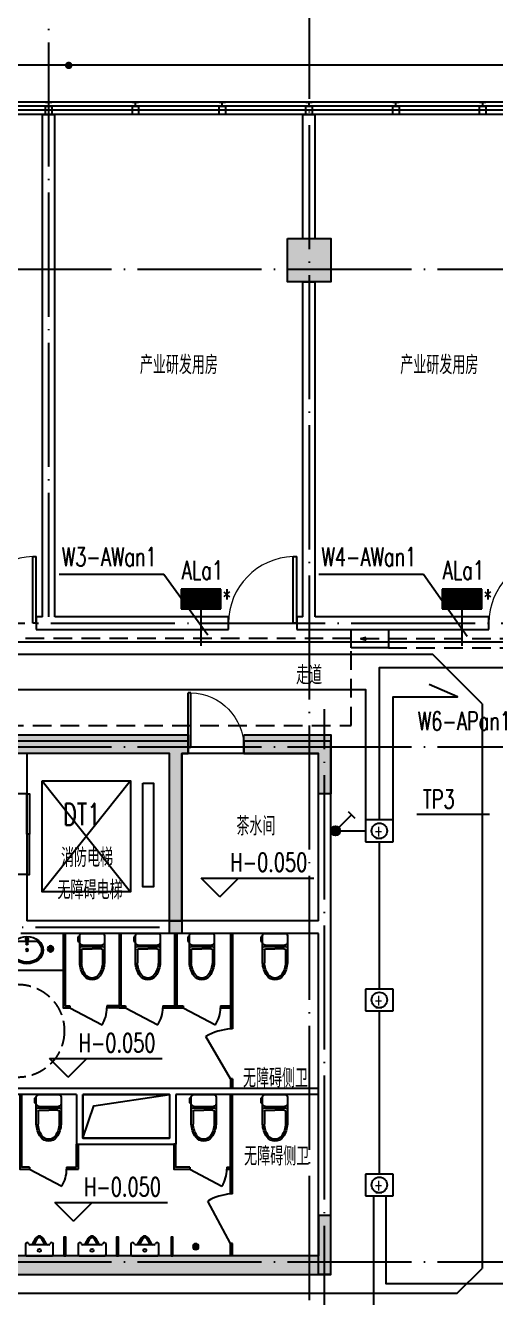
# Model space of a CAD drawing. Extents: x 1980812 to 2226895, y -554123 to 281606.
# Drawn here: x 2015392 to 2022974, y -379909 to -359403 of the extents above; entities that cross this region are included whole.
import ezdxf
from ezdxf.enums import TextEntityAlignment as Align

# ---------------------------------------------------------------- set-up
doc = ezdxf.new("R2010")
doc.units = 0
doc.header["$LTSCALE"] = 1000
doc.header["$MEASUREMENT"] = 0
for name, pattern in [('CONTINOUS', [0]), ('DASH', [0.35, 0.25, -0.1]), ('DOTE', [2.42, 2, -0.2, 0.02, -0.2]), ('DQXX', [4.5, 3, -1.5])]:
    doc.linetypes.add(name, pattern=pattern)
for name, color, linetype in [('$TD_AUDIT_GENERATED_(158)', 8, 'Continuous'), ('$TD_AUDIT_GENERATED_(1F3)', 7, 'Continuous'), ('$TD_AUDIT_GENERATED_(1FCF)', 8, 'Continuous'), ('$TD_AUDIT_GENERATED_(210)', 8, 'Continuous'), ('$TD_AUDIT_GENERATED_(2762)', 8, 'Continuous'), ('$TD_AUDIT_GENERATED_(276D)', 8, 'Continuous'), ('$TD_AUDIT_GENERATED_(517)', 8, 'CONTINOUS'), ('$TD_AUDIT_GENERATED_(54A)', 8, 'Continuous'), ('1', 1, 'Continuous'), ('A-FLOR-PFIX', 8, 'Continuous'), ('A-FLOR-TPTN', 8, 'Continuous'), ('COLU', 8, 'Continuous'), ('COLU_HATCH', 8, 'Continuous'), ('CURTWALL', 8, 'Continuous'), ('DIM_ELEV', 8, 'Continuous'), ('DIM_SYMB', 8, 'Continuous'), ('dote', 8, 'DOTE'), ('DQ1', 1, 'Continuous'), ('DQ2', 2, 'Continuous'), ('DQ7', 7, 'Continuous'), ('DQK1', 1, 'Continuous'), ('DQK7', 7, 'Continuous'), ('DQqj', 1, 'Continuous'), ('DQX', 2, 'DQXX'), ('LINE', 8, 'Continuous'), ('PUB_TEXT', 8, 'Continuous'), ('WALL', 7, 'Continuous'), ('WINDOW', 8, 'Continuous')]:
    doc.layers.add(name, color=color, linetype=linetype)
doc.styles.add('_TCH_DIM', font='SIMPLEX', dxfattribs={"bigfont": 'GBCBIG'})
doc.styles.add('D8', font='txtw.shx', dxfattribs={"width": 0.7, "bigfont": 'hztxtw.shx'})
doc.styles.add('HZF', font='ROMANS2', dxfattribs={"width": 0.7, "bigfont": 'HZDF2'})

# ---------------------------------------------------------------- blocks, each defined once
blk = doc.blocks.new('$TD_AUDIT_GENERATED_(9F)')
at = {"layer": 'dote'}
for p, q in [((23300, 30469), (23300, -6248)), ((19100, 17700), (19100, 30123)), ((56411, 26000), (-8456, 26000)), ((56413, 23300), (-8454, 23300)), ((56413, 15600), (-8454, 15600)), ((56413, 7300), (-8454, 7300))]:
    blk.add_line(p, q, dxfattribs=at)
blk = doc.blocks.new('A-UR2')
for p, q in [((-61, 284), (-116, 188)), ((116, 188), (61, 284)), ((-225, 190), (-225, 30)), ((-195, 0), (195, 0)), ((-168, 190), (-171, 199)), ((154, 180), (-154, 180)), ((171, 199), (168, 190)), ((225, 30), (225, 190))]:
    blk.add_line(p, q)
at = {"color": 252}
for p, q in [((-39, 272), (-91, 180)), ((91, 180), (39, 272))]:
    blk.add_line(p, q, dxfattribs=at)
blk.add_circle((0, 90), 25, dxfattribs=at)
for centre, radius, start, end in [((-198, 190), 27.5, 18.9246, 180), ((0, 250), 70, 29.4871, 150.5129), ((198, 190), 27.5, 0, 161.0754), ((-195, 30), 30, 180, 270), ((-154, 195), 15, 198.9246, 270), ((-129, 195), 15, 270, 330.5129), ((129, 195), 15, 209.4871, 270), ((154, 195), 15, 270, 341.0754), ((195, 30), 30, 270, 0)]:
    blk.add_arc(centre, radius, start, end)
blk.add_arc((0, 250), 45, 29.4871, 150.5129, dxfattribs=at)
blk = doc.blocks.new('A-WC4')
for p, q in [((-200, 475), (-200, 40)), ((200, 40), (200, 475)), ((180, 220), (-180, 220)), ((-228, 57), (-228, 130)), ((-228, 130), (-210, 130)), ((-210, 57), (-228, 57)), ((-210, 130), (-210, 115)), ((-210, 115), (-200, 115)), ((-210, 72), (-210, 115)), ((-200, 72), (-210, 72)), ((-210, 72), (-210, 57)), ((-160, 190), (160, 190)), ((-160, 0), (160, 0))]:
    blk.add_line(p, q)
at = {"color": 251}
for p, q in [((-170, 270), (-170, 476)), ((170, 270), (170, 475)), ((-150, 250), (0, 250)), ((150, 250), (0, 250))]:
    blk.add_line(p, q, dxfattribs=at)
for centre, radius, start, end in [((189, 460), 389, 144.5404, 177.815), ((0, 590), 160, 90, 143.2005), ((0, 590), 160, 36.7995, 90), ((-189, 460), 389, 2.185, 35.4596), ((-180, 240), 20, 180, 270), ((180, 240), 20, 270, 0), ((-160, 150), 40, 90, 180), ((-160, 40), 40, 180, 270), ((160, 150), 40, 0, 90), ((160, 40), 40, 270, 0)]:
    blk.add_arc(centre, radius, start, end)
for centre, radius, start, end in [((189, 460), 359, 144.5982, 177.815), ((0, 590), 130, 90, 143.0508), ((0, 590), 130, 36.9492, 90), ((-189, 460), 359, 2.185, 35.4018), ((-150, 270), 20, 180, 270), ((150, 270), 20, 270, 0)]:
    blk.add_arc(centre, radius, start, end, dxfattribs=at)
blk = doc.blocks.new('A-SINK-4')
for p, q in [((-158, 126), (-13, 126)), ((-13, 78), (-13, 170)), ((13, 78), (-13, 78)), ((13, 170), (13, 78)), ((13, 126), (158, 126))]:
    blk.add_line(p, q)
blk.add_circle((0, 270), 20)
for centre, radius, start, end in [((0, 88), 19.5, 133.6408, 46.2627), ((0, 170), 13.5, 0, 180)]:
    blk.add_arc(centre, radius, start, end)
at = {"extrusion": (0, 0, -1)}
blk.add_ellipse((0, 270), major_axis=(260, 0), ratio=0.846154, dxfattribs=at)
blk.add_ellipse((0, 270), major_axis=(-235, 0), ratio=0.829787, start_param=2.310338, end_param=7.11444)
blk = doc.blocks.new('$DorLib2D$00000001')
for p, q in [((0.45, 0.975), (0.5, 0.975)), ((0.45, 0), (0.45, 0.975)), ((0.5, 0), (0.5, 0.975)), ((0.5, 0), (0.45, 0))]:
    blk.add_line(p, q)
at = {"lineweight": 13}
blk.add_arc((0.475, 0), 0.975, 91.4693, 180, dxfattribs=at)
blk = doc.blocks.new('$TwtSys$00000141')
for p, q in [((-94, 8), (-10, 92)), ((-94, 8), (-10, 92)), ((-87, -35), (35, 87)), ((-87, -35), (35, 87)), ((-66, -66), (66, 66)), ((-66, -66), (66, 66)), ((-32, -87), (88, 33)), ((-32, -87), (88, 33)), ((11, -92), (92, -11)), ((11, -92), (92, -11))]:
    blk.add_line(p, q)
blk.add_circle((0, 0), 94)
blk.add_circle((0, 0), 94)
blk = doc.blocks.new('$TD_AUDIT_GENERATED_(15B)')
at = {"layer": '$TD_AUDIT_GENERATED_(1F3)'}
blk.add_line((-8625, 5150), (-8625, 3850), dxfattribs=at)
at = {"layer": '$TD_AUDIT_GENERATED_(517)'}
blk.add_lwpolyline([(-7725, -400), (-7547, 121), (-6325, 300)], dxfattribs=at)
blk.add_lwpolyline([(-7725, 300), (-6325, 300), (-6325, -400), (-7725, -400)], close=True, dxfattribs=at)
at = {"layer": 'A-FLOR-PFIX'}
blk.add_line((-8040, 2300), (-10225, 2300), dxfattribs=at)
at = {"layer": 'A-FLOR-TPTN'}
for p, q in [((-5340, 2900), (-5340, 1359)), ((-5310, 2900), (-5310, 1359)), ((-5340, 2296), (-5340, 1359)), ((-5310, 2296), (-5310, 1359)), ((-7935, 1730), (-7935, 1700)), ((-7935, 1700), (-7415, 1425)), ((-7335, 1730), (-7335, 1700)), ((-7335, 1730), (-7335, 1700)), ((-7140, 1730), (-7335, 1730)), ((-7140, 1700), (-7335, 1700)), ((-7035, 1730), (-7035, 1700)), ((-7035, 1700), (-6515, 1425)), ((-6435, 1730), (-6435, 1700)), ((-6105, 1730), (-6105, 1700)), ((-6105, 1700), (-5585, 1425)), ((-5505, 1730), (-5340, 1730)), ((-5505, 1730), (-5505, 1700)), ((-5505, 1700), (-5340, 1700)), ((-5340, 554), (-5738, 1239)), ((-5310, 1359), (-5340, 1359)), ((-5340, 554), (-5340, 400)), ((-5310, 554), (-5340, 554)), ((-5310, 554), (-5310, 400)), ((-5340, -1300), (-5340, 300)), ((-5310, -1300), (-5310, 300)), ((-7825, -870), (-7825, -500)), ((-7795, -900), (-7795, -500)), ((-8585, -870), (-8585, -900)), ((-8585, -900), (-8065, -1175)), ((-7985, -870), (-7825, -870)), ((-7985, -870), (-7985, -900)), ((-7985, -900), (-7795, -900)), ((-6000, -870), (-6000, -900)), ((-6000, -900), (-5480, -1175)), ((-5400, -870), (-5340, -870)), ((-5400, -870), (-5400, -900)), ((-5400, -900), (-5340, -900)), ((-5340, -2100), (-5710, -1415)), ((-5310, -1300), (-5340, -1300)), ((-5340, -2300), (-5340, -2100)), ((-5310, -2100), (-5340, -2100)), ((-5310, -2300), (-5310, -2100))]:
    blk.add_line(p, q, dxfattribs=at)
for points in [[(-8040, 2900), (-8040, 1700), (-7935, 1700)], [(-8010, 2900), (-8010, 1730), (-7935, 1730)], [(-7140, 2900), (-7140, 1700), (-7035, 1700)], [(-7110, 2900), (-7110, 1730), (-7035, 1730)], [(-6435, 1730), (-6240, 1730), (-6240, 2900)], [(-6435, 1700), (-6210, 1700), (-6210, 2900)], [(-6240, 2900), (-6240, 1700), (-6105, 1700)], [(-6210, 2900), (-6210, 1730), (-6105, 1730)], [(-8585, -870), (-8710, -870), (-8710, 300), (-8740, 300), (-8740, -900), (-8585, -900)], [(-6000, -870), (-6225, -870), (-6225, -500), (-6255, -500), (-6255, -900), (-6000, -900)]]:
    blk.add_lwpolyline(points, dxfattribs=at)
for points in [[(-8030, -2300), (-8000, -2300), (-8000, -2000), (-8030, -2000)], [(-7180, -2300), (-7150, -2300), (-7150, -2000), (-7180, -2000)], [(-6300, -2300), (-6270, -2300), (-6270, -2000), (-6300, -2000)]]:
    blk.add_lwpolyline(points, close=True, dxfattribs=at)
for centre, radius, start, end in [((-7847, 1700), 512, 327.4617, 359.9502), ((-6947, 1700), 512, 327.4617, 359.9502), ((-6017, 1700), 512, 327.4617, 359.9502), ((-5266, 395), 967, 94.3774, 119.2254), ((-8497, -900), 512, 327.4617, 359.9502), ((-5912, -900), 512, 327.4617, 359.9502), ((-5256, -2223), 927, 95.2005, 119.3085)]:
    blk.add_arc(centre, radius, start, end, dxfattribs=at)
at = {"layer": 'DIM_ELEV'}
for p, q in [((-5514, 3491), (-5814, 3791)), ((-5814, 3791), (-3996, 3791)), ((-5514, 3491), (-5214, 3791)), ((-7962, 581), (-8262, 881)), ((-8262, 881), (-6444, 881)), ((-7962, 581), (-7662, 881)), ((-7874, -1739), (-8174, -1439)), ((-8174, -1439), (-6356, -1439)), ((-7874, -1739), (-7574, -1439))]:
    blk.add_line(p, q, dxfattribs=at)
at = {"layer": 'dote'}
for p, q in [((-3825, -3813), (-3825, 6515)), ((-13325, 3000), (-6325, 3000))]:
    blk.add_line(p, q, dxfattribs=at)
at = {"layer": 'LINE', "linetype": 'DASH'}
blk.add_circle((-8773, 1328), 750, dxfattribs=at)
at = {"layer": 'WALL'}
for p, q in [((-6225, 6000), (-8825, 6000)), ((-6025, 6000), (-6225, 6000)), ((-6025, 5800), (-6025, 6000)), ((-3825, 6000), (-5125, 6000)), ((-5125, 6000), (-5125, 5800)), ((-3725, 6000), (-3825, 6000)), ((-3725, 5800), (-3725, 6000)), ((-8625, 5800), (-8625, 5150)), ((-6325, 5800), (-8625, 5800)), ((-6325, 3100), (-6325, 5800)), ((-6125, 3100), (-6125, 5800)), ((-6125, 5800), (-6025, 5800)), ((-5125, 5800), (-3925, 5800)), ((-3925, 3100), (-3925, 5800)), ((-3725, 5800), (-3725, 5800)), ((-3725, 3000), (-3725, 5800)), ((-8625, 5150), (-8825, 5150)), ((-8625, 3850), (-8825, 3850)), ((-8625, 3850), (-8625, 3100)), ((-3925, 3100), (-8625, 3100)), ((-6325, 3100), (-6125, 3100)), ((-3925, 2900), (-8725, 2900)), ((-3925, -2600), (-3925, 2900)), ((-3725, -2400), (-3725, 3000)), ((-7725, 400), (-10325, 400)), ((-7825, 300), (-10325, 300)), ((-7825, 300), (-7825, -500)), ((-6325, 400), (-7725, 400)), ((-7725, 300), (-7725, -400)), ((-6325, 300), (-7725, 300)), ((-3925, 400), (-6325, 400)), ((-6325, 300), (-6325, -400)), ((-3925, 300), (-6225, 300)), ((-6225, 300), (-6225, -500)), ((-3925, 300), (-3925, 400)), ((-7725, -400), (-6325, -400)), ((-7825, -500), (-6225, -500)), ((-3725, -2400), (-3725, -2400)), ((-3725, -2600), (-3725, -2400)), ((-3725, -2600), (-3925, -2600))]:
    blk.add_line(p, q, dxfattribs=at)
at = {"layer": 'WINDOW'}
blk.add_line((-5125, 5800), (-6025, 5800), dxfattribs=at)
at = {"layer": 'WINDOW', "color": 3}
for p, q in [((-6953, 5356), (-8378, 3567)), ((-8378, 5356), (-6953, 3567))]:
    blk.add_line(p, q, dxfattribs=at)
for points in [[(-8378, 5356), (-6953, 5356), (-6953, 3567), (-8378, 3567)], [(-6757, 5319), (-6585, 5319), (-6585, 3647), (-6757, 3647)]]:
    blk.add_lwpolyline(points, close=True, dxfattribs=at)
at = {"layer": 'WINDOW'}
for points in [[(-8584, 4500), (-8625, 4500), (-8625, 5150), (-8584, 5150)], [(-8584, 4500), (-8625, 4500), (-8625, 3850), (-8584, 3850)]]:
    blk.add_lwpolyline(points, close=True, dxfattribs=at)
at = {"layer": '$TD_AUDIT_GENERATED_(54A)', "xscale": 0.5, "yscale": -0.5, "zscale": 0.5, "rotation": 180.0000000027541}
for p in [(-8245, 2650), (-5904, -2150)]:
    blk.add_blockref('$TwtSys$00000141', p, dxfattribs=at)
at = {"layer": 'A-FLOR-PFIX', "xscale": -1, "rotation": 180}
for name, p in [('A-WC4', (-7575, 2900)), ('A-WC4', (-6675, 2900)), ('A-WC4', (-5805, 2900)), ('A-WC4', (-4625, 2900)), ('A-SINK-4', (-8625, 2900)), ('A-WC4', (-8275, 300)), ('A-WC4', (-5775, 300))]:
    blk.add_blockref(name, p, dxfattribs=at)
at = {"layer": 'A-FLOR-PFIX', "extrusion": (0, 0, -1), "zscale": -1, "rotation": 180}
blk.add_blockref('A-WC4', (4625, 300), dxfattribs=at)
at = {"layer": 'A-FLOR-PFIX'}
for p in [(-8425, -2300), (-7575, -2300), (-6725, -2300)]:
    blk.add_blockref('A-UR2', p, dxfattribs=at)
at = {"layer": 'WINDOW', "xscale": 900, "yscale": -900, "zscale": 900, "rotation": 179.9999999331044}
blk.add_blockref('$DorLib2D$00000001', (-5575, 5900), dxfattribs=at)
at = {"layer": '$TD_AUDIT_GENERATED_(1F3)', "width": 0.7}
for s, height, style, p in [('DT1', 350, 'HZF', (-7742, 4820)), ('\\M+5CFFB\\M+5B7C0\\M+5B5E7\\M+5CCDD', 300, 'D8', (-7656, 4121)), ('\\M+5CEDE\\M+5D5CF\\M+5B0AD\\M+5B5E7\\M+5CCDD', 300, 'D8', (-7608, 3599)), ('\\M+5CEDE\\M+5D5CF\\M+5B0AD\\M+5B2E0\\M+5CEC0', 300, 'D8', (-4616, 566)), ('\\M+5CEDE\\M+5D5CF\\M+5B0AD\\M+5B2E0\\M+5CEC0', 300, 'D8', (-4598, -693))]:
    blk.add_text(s, height=height, dxfattribs=dict(at, style=style)).set_placement(p, align=Align.MIDDLE_CENTER)
at = {"layer": '$TD_AUDIT_GENERATED_(1F3)', "style": 'D8', "width": 0.7}
blk.add_text('\\M+5B2E8\\M+5CBAE\\M+5BCE4', height=300, rotation=0.0006, dxfattribs=at).set_placement((-4933, 4628), align=Align.MIDDLE_CENTER)
at = {"layer": 'PUB_TEXT', "style": '_TCH_DIM', "width": 0.705882}
for p in [(-5346, 3896), (-7794, 986), (-7706, -1334)]:
    blk.add_text('H-0.050', height=297.5, dxfattribs=at).set_placement(p)
blk = doc.blocks.new('A$C46407C4F')
at = {"layer": '$TD_AUDIT_GENERATED_(158)', "color": 2}
blk.add_lwpolyline([(14850, 3600), (14850, 3300), (49500, 3300), (49500, -8100), (49800, -8100)], dxfattribs=at)
at = {"layer": 'CURTWALL'}
for p, q in [((31700, 2700), (14550, 2700)), ((31700, 2633), (14550, 2633)), ((31700, 2567), (14550, 2567)), ((31700, 2500), (14550, 2500))]:
    blk.add_line(p, q, dxfattribs=at)
at = {"layer": 'DIM_SYMB', "const_width": 60}
blk.add_lwpolyline([(19423, 3320, 1), (19423, 3260, 1)], format="xyb", close=True, dxfattribs=at)
at = {"layer": 'dote'}
blk.add_line((4617, -5700), (53728, -5700), dxfattribs=at)
at = {"layer": 'WALL'}
for p, q in [((19000, -5600), (19000, 2500)), ((19000, 2500), (19200, 2500)), ((19200, -5600), (19200, 2500)), ((23200, 500), (23200, 2500)), ((23200, 2500), (23400, 2500)), ((23400, 500), (23400, 2500)), ((23200, 500), (23400, 500)), ((23200, -5600), (23200, -200)), ((23200, -200), (23400, -200)), ((23400, -5600), (23400, -200)), ((19000, -5600), (18900, -5600)), ((18900, -5600), (18900, -5800)), ((22000, -5600), (19200, -5600)), ((22000, -5800), (22000, -5600)), ((23200, -5600), (23100, -5600)), ((23100, -5600), (23100, -5800)), ((26200, -5600), (23400, -5600)), ((26200, -5800), (26200, -5600)), ((18900, -5800), (19100, -5800)), ((19100, -5800), (22000, -5800)), ((23100, -5800), (23300, -5800)), ((23300, -5800), (26200, -5800))]:
    blk.add_line(p, q, dxfattribs=at)
at = {"layer": 'WINDOW', "xscale": 1100, "yscale": 1100, "zscale": 1100}
for p in [(18350, -5700), (22550, -5700), (26750, -5700)]:
    blk.add_blockref('$DorLib2D$00000001', p, dxfattribs=at)
blk = doc.blocks.new('A$C28812CA5')
at = {"layer": '$TD_AUDIT_GENERATED_(1F3)', "style": 'D8', "width": 0.7}
for p in [(21200, -1537), (25400, -1537)]:
    blk.add_text('\\M+5B2FA\\M+5D2B5\\M+5D1D0\\M+5B7A2\\M+5D3C3\\M+5B7BF', height=300, rotation=0.0006, dxfattribs=at).set_placement(p, align=Align.MIDDLE_CENTER)
blk = doc.blocks.new('$TD_AUDIT_GENERATED_(2768)')
at = {"layer": '$TD_AUDIT_GENERATED_(276D)'}
blk.add_line((115028288, 22648046), (115028222, 22648046), dxfattribs=at)
for points in [[(115028222, 22648096), (115028225, 22648096), (115028225, 22647996), (115028222, 22647996)], [(115028288, 22648096), (115028422, 22648096), (115028422, 22647996), (115028288, 22647996)]]:
    blk.add_lwpolyline(points, close=True, dxfattribs=at)
blk = doc.blocks.new('$TD_AUDIT_GENERATED_(2963)')
at = {"layer": 'WINDOW', "rotation": 270}
for p in [(-22628946, 115030922), (-22627546, 115030922), (-22626146, 115030922), (-22624746, 115030922), (-22623346, 115030922), (-22621946, 115030922)]:
    blk.add_blockref('$TD_AUDIT_GENERATED_(2768)', p, dxfattribs=at)
blk = doc.blocks.new('$TD_AUDIT_GENERATED_(3BB2)')
at = {"layer": 'COLU_HATCH'}
h = blk.add_hatch(color=256, dxfattribs=at)
h.dxf.hatch_style = 1
h.paths.add_polyline_path([(22950, 23800), (23650, 23800), (23650, 23100), (22950, 23100)])
h = blk.add_hatch(color=256, dxfattribs=at)
h.dxf.hatch_style = 1
h.paths.add_polyline_path([(22250, 15800), (22250, 15500), (23450, 15500), (23450, 14850), (23650, 14850), (23650, 15800)])
h.paths.add_polyline_path([(21350, 15500), (21350, 15800), (18550, 15800), (18550, 15500)])
h = blk.add_hatch(color=256, dxfattribs=at)
h.dxf.hatch_style = 1
h.paths.add_polyline_path([(21250, 12600), (21250, 15500), (21050, 15500), (21050, 12600)])
h = blk.add_hatch(color=256, dxfattribs=at)
h.dxf.hatch_style = 1
h.paths.add_polyline_path([(18450, 7100), (23650, 7100), (23650, 8050), (23450, 8050), (23450, 7400), (18450, 7400)])
at = {"layer": 'COLU'}
for points in [[(22950, 23800), (23650, 23800), (23650, 23100), (22950, 23100)], [(18450, 7100), (23650, 7100), (23650, 8050), (23450, 8050), (23450, 7400), (18450, 7400)]]:
    blk.add_lwpolyline(points, close=True, dxfattribs=at)
for points in [[(21350, 15500), (21250, 15500), (21250, 12600), (21050, 12600), (21050, 15500), (18550, 15500), (18550, 15800), (21350, 15800), (21350, 15500)], [(22250, 15800), (23650, 15800), (23650, 14850), (23450, 14850), (23450, 15500), (22250, 15500), (22250, 15800)]]:
    blk.add_lwpolyline(points, dxfattribs=at)
blk = doc.blocks.new('dyz')
at = {"layer": 'DQK1'}
for p, q in [((-300, 0), (300, 0)), ((-300, -300), (-300, 0)), ((300, 0), (300, -300)), ((300, -300), (-300, -300))]:
    blk.add_line(p, q, dxfattribs=at)
at = {"layer": 'DQK7'}
for q in [(-58, -127), (-58, -127), (150, -150), (-58, -173), (-58, -173)]:
    blk.add_line((-150, -150), q, dxfattribs=at)
blk = doc.blocks.new('FP')
at = {"layer": 'DQK1'}
for p, q in [((-225, 175), (-225, -175)), ((225, 175), (-225, 175)), ((225, -175), (225, 175)), ((-225, -175), (225, -175))]:
    blk.add_line(p, q, dxfattribs=at)
blk.add_circle((0, 0), 125, dxfattribs=at)
at = {"layer": 'DQK7', "style": 'D8', "width": 0.7}
for s, p in [('+', (-83, -89)), ('-', (-80, -202))]:
    blk.add_text(s, height=180, dxfattribs=at).set_placement(p)
blk = doc.blocks.new('*X263')
at = {"color": 0, "linetype": 'Continuous'}
for p, q in [((28109, 10830), (28307, 10830)), ((28109, 10800), (28307, 10800)), ((28118, 10860), (28297, 10860)), ((28119, 10770), (28297, 10770)), ((28141, 10890), (28274, 10890)), ((28142, 10740), (28273, 10740))]:
    blk.add_line(p, q, dxfattribs=at)
blk = doc.blocks.new('KTA')
at = {"layer": 'DQK1'}
for p, q in [((53, 53), (256, 256)), ((203, 309), (309, 203))]:
    blk.add_line(p, q, dxfattribs=at)
blk.add_circle((0, 0), 75, dxfattribs=at)
at = {"layer": 'DQK1', "xscale": 0.75, "yscale": 0.75, "zscale": 0.75, "rotation": 180}
blk.add_blockref('*X263', (21156, 8112), dxfattribs=at)
blk = doc.blocks.new('*X245')
at = {"color": 0}
for p, q in [((8700, 8370), (9500, 8370)), ((8700, 8340), (9500, 8340)), ((8700, 8310), (9500, 8310)), ((8700, 8280), (9500, 8280)), ((8700, 8250), (9500, 8250)), ((8700, 8220), (9500, 8220)), ((8700, 8190), (9500, 8190)), ((8700, 8160), (9500, 8160)), ((8700, 8130), (9500, 8130)), ((8700, 8100), (9500, 8100)), ((8700, 8070), (9500, 8070)), ((8700, 8040), (9500, 8040)), ((8700, 8010), (9500, 8010))]:
    blk.add_line(p, q, dxfattribs=at)
blk = doc.blocks.new('XM')
at = {"layer": '1'}
for p, q in [((320, 168), (-320, 168)), ((-320, 168), (-320, -152)), ((320, -152), (320, 168)), ((-320, -152), (320, -152))]:
    blk.add_line(p, q, dxfattribs=at)
at = {"layer": '1', "xscale": 0.8, "yscale": 0.8, "zscale": 0.8}
blk.add_blockref('*X245', (-7280, -6552), dxfattribs=at)

msp = doc.modelspace()

# ---------------------------------------------------------------- linework, layer by layer
at = {"layer": 'DQ2'}
for p, q in [((2018220.8, -368809.5), (2018220.8, -369400.9)), ((2022430.1, -368809.5), (2022430.1, -369400.9)), ((2020467.5, -372385.1), (2020874.3, -372385.1)), ((2021099.3, -372560.1), (2021099.3, -374936.7)), ((2021099.3, -375286.7), (2021099.3, -377918))]:
    msp.add_line(p, q, dxfattribs=at)
for points in [[(2035502.3, -369757.4), (2021099.3, -369757.4), (2021099.3, -372210.1)], [(2009632.3, -370109.7), (2020874.3, -370109.7), (2020874.3, -372210.1)], [(2021324.3, -372210.1), (2021324.3, -370225.8), (2022358.1, -370225.8), (2021903, -370026.5)], [(2021007.4, -378268), (2021007.4, -380536), (2006644.7, -380536)], [(2021203.2, -378268), (2021203.2, -379680.6), (2025844.4, -379680.6), (2027302.7, -380536), (2027975.6, -380536)]]:
    msp.add_lwpolyline(points, dxfattribs=at)
at = {"layer": 'DQ7'}
for p, q in [((2015935.1, -368247), (2017622.9, -368247)), ((2017622.9, -368247), (2018331.2, -369227.7)), ((2020122.1, -368247), (2021809.9, -368247)), ((2021809.9, -368247), (2022516.9, -369249.4)), ((2022876.6, -372120.3), (2021704.1, -372120.3))]:
    msp.add_line(p, q, dxfattribs=at)
at = {"layer": 'DQqj', "ltscale": 0.15}
for p, q in [((1999400, -369337.6), (2020719.3, -369337.6)), ((2020719.3, -369337.6), (2026677.3, -369337.6)), ((1999400, -369537.6), (2021955.5, -369537.6)), ((2022755.5, -370337.6), (2021955.5, -369537.6)), ((2022755.5, -370337.6), (2022755.5, -379437.6)), ((2022355.5, -379837.6), (2022755.5, -379437.6)), ((2003328.5, -379837.6), (2022355.5, -379837.6))]:
    msp.add_line(p, q, dxfattribs=at)
at = {"layer": 'DQX', "ltscale": 0.1}
for points in [[(2020645.2, -369287.6), (2004141.5, -369287.6)], [(2021245.2, -369287.6), (2032309.3, -369287.6), (2032309.3, -370547.1)], [(2013259.7, -370687.6), (2020645.2, -370687.6), (2020645.2, -369437.6)], [(2021245.2, -369437.6), (2023570, -369437.6), (2023570, -370971), (2026182, -370971), (2026182, -372147.2)]]:
    msp.add_lwpolyline(points, dxfattribs=at)

# ---------------------------------------------------------------- block references
at = {"layer": '$TD_AUDIT_GENERATED_(1FCF)'}
msp.add_blockref('A$C28812CA5', (1996666.5, -363337.6), dxfattribs=at)
at = {"layer": '$TD_AUDIT_GENERATED_(210)'}
msp.add_blockref('A$C46407C4F', (1996666.5, -363337.6), dxfattribs=at)
at = {"layer": '$TD_AUDIT_GENERATED_(2762)'}
msp.add_blockref('$TD_AUDIT_GENERATED_(2963)', (1996666.5, -363337.6), dxfattribs=at)
at = {"layer": 'COLU'}
for name, p in [('$TD_AUDIT_GENERATED_(3BB2)', (1996666.5, -386637.6)), ('$TD_AUDIT_GENERATED_(15B)', (2024041.5, -376937.6))]:
    msp.add_blockref(name, p, dxfattribs=at)
at = {"layer": 'DQ1', "ltscale": 0.05}
msp.add_blockref('dyz', (2020945.2, -369137.6), dxfattribs=at)
at = {"layer": 'DQ1'}
msp.add_blockref('KTA', (2020392.5, -372385.1), dxfattribs=at)
at = {"layer": 'DQ2'}
for name, p in [('XM', (2018220.8, -368657.5)), ('XM', (2022430.1, -368657.5)), ('FP', (2021099.3, -372385.1)), ('FP', (2021099.3, -375111.7)), ('FP', (2021099.3, -378093))]:
    msp.add_blockref(name, p, dxfattribs=at)
at = {"layer": 'WALL'}
msp.add_blockref('$TD_AUDIT_GENERATED_(9F)', (1996666.5, -386637.6), dxfattribs=at)

# ---------------------------------------------------------------- texts
at = {"layer": '$TD_AUDIT_GENERATED_(1F3)', "style": 'D8', "width": 0.7}
msp.add_text('\\M+5D7DF\\M+5B5C0', height=300, rotation=0.00057, dxfattribs=at).set_placement((2019965.8, -369875.8), align=Align.MIDDLE_CENTER)
at = {"layer": 'DQ7', "style": 'D8', "width": 0.7}
for s, p in [('W3-AWan1', (2016743.3, -367966.6)), ('W4-AWan1', (2020930.3, -367966.6)), ('ALa1', (2018245.4, -368183.5)), ('ALa1', (2022454.8, -368183.5)), ('*', (2018638.2, -368637.6)), ('*', (2022847.5, -368637.6)), ('W6-APan1', (2022471.1, -370615.1)), ('TP3', (2022056.9, -371874.1))]:
    msp.add_text(s, height=300, dxfattribs=at).set_placement(p, align=Align.MIDDLE)

doc.saveas('drawing.dxf')
